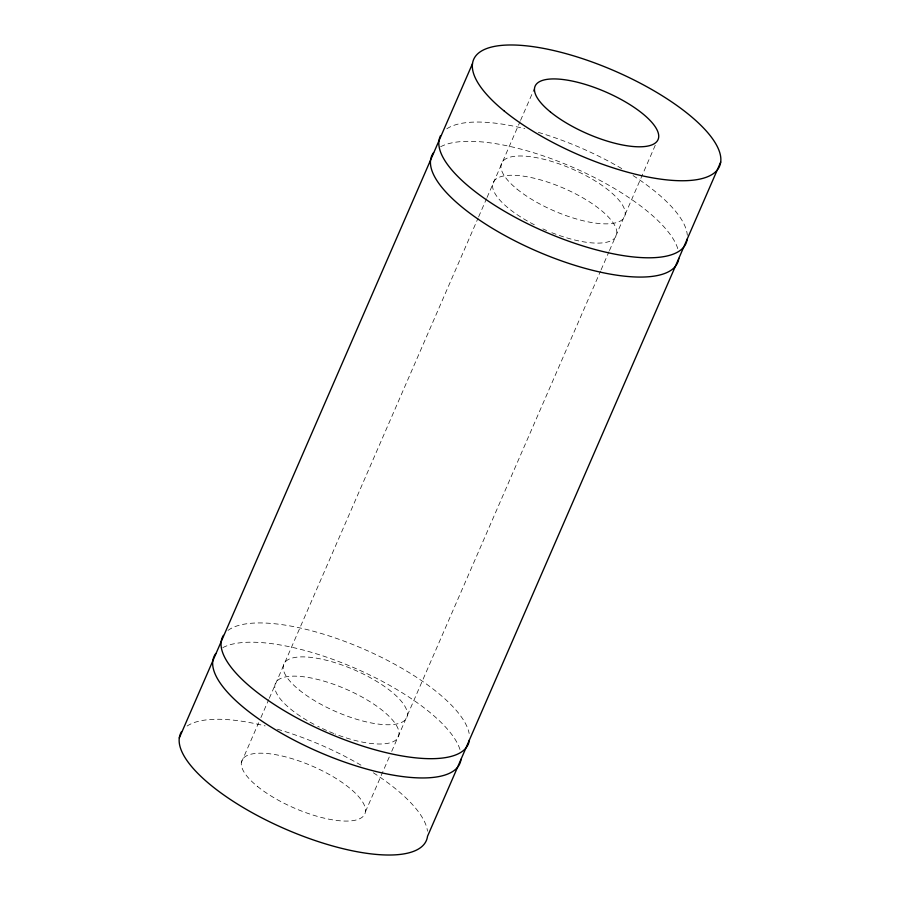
<?xml version="1.0" encoding="UTF-8"?>
<svg xmlns="http://www.w3.org/2000/svg" width="900" height="900" viewBox="0 0 900 900"><rect width="100%" height="100%" fill="white"/><g stroke="black" fill="none" stroke-linecap="round" stroke-linejoin="round"><path stroke-width="0.67" stroke-dasharray="4.5 3.38" d="M241.357 762.536L258.66 722.722M260.899 717.592L268.718 699.604M269.28 698.321L478.091 218.07M478.654 216.787L486.495 198.754M487.058 197.471L520.02 121.657M520.571 120.375L534.533 88.267M365.468 811.732L389.475 756.506M391.714 751.376L600.525 271.125M601.087 269.843L608.929 251.809M609.48 250.526L655.301 145.159M534.319 224.764A67.028 22.815 23.5 0 1 509.816 175.286A67.028 22.815 23.5 0 1 612.45 221.828A67.028 22.815 23.5 0 1 551.543 232.571M546.581 230.524A67.028 22.815 23.5 0 1 542.858 228.881M222.829 647.64A134.044 45.63 23.5 0 1 353.959 667.744A134.044 45.63 23.5 0 1 460.091 749.914M227.981 630.439A134.044 45.63 23.5 0 1 361.181 647.977A134.044 45.63 23.5 0 1 469.159 733.489M446.782 128.824A134.044 45.63 23.5 0 1 524.801 128.7M538.335 132.379A134.044 45.63 23.5 0 1 622.496 169.042M633.06 175.567A134.044 45.63 23.5 0 1 687.308 235.305M440.629 146.756A134.044 45.63 23.5 0 1 573.368 167.546A134.044 45.63 23.5 0 1 678.274 250.447M187.11 726.041A134.044 45.63 23.5 0 1 265.129 725.918M277.403 729.225A134.044 45.63 23.5 0 1 362.812 766.26M373.387 772.796A134.044 45.63 23.5 0 1 427.5 831.184M313.988 724.331A67.028 22.815 23.5 0 1 292.995 676.148A67.028 22.815 23.5 0 1 394.684 722.756A67.028 22.815 23.5 0 1 334.991 733.95M333.754 733.466A67.028 22.815 23.5 0 1 317.801 726.3M299.171 689.962A67.028 22.815 23.5 0 0 404.415 720.63A67.028 22.815 23.5 0 0 332.291 661.86A67.028 22.815 23.5 0 0 299.171 689.962M516.971 189.067A67.028 22.815 23.5 0 0 622.204 219.735A67.028 22.815 23.5 0 0 550.08 160.965A67.028 22.815 23.5 0 0 516.971 189.067M257.287 786.285A67.028 22.815 23.5 0 0 362.531 816.952A67.028 22.815 23.5 0 0 290.407 758.183A67.028 22.815 23.5 0 0 257.287 786.285"/><path stroke-width="1.35" d="M179.303 737.944L472.489 63.664M720.697 162.056L427.511 836.336A134.044 45.63 23.5 0 1 288.079 830.216A134.044 45.63 23.5 0 1 181.53 731.678M461.025 759.274A134.044 45.63 23.5 0 1 319.781 752.377A134.044 45.63 23.5 0 1 215.797 653.501M469.395 740.014A134.044 45.63 23.5 0 1 329.963 733.883A134.044 45.63 23.5 0 1 223.414 635.355M678.814 258.379A134.044 45.63 23.5 0 1 537.57 251.494A134.044 45.63 23.5 0 1 433.586 152.606M687.195 239.119A134.044 45.63 23.5 0 1 549.562 233.752A134.044 45.63 23.5 0 1 440.55 135.63M550.474 112.005A67.028 22.815 23.5 0 0 655.717 142.672A67.028 22.815 23.5 0 0 583.582 83.903A67.028 22.815 23.5 0 0 550.474 112.005M504.36 111.15A134.044 45.63 23.5 0 0 714.836 172.485A134.044 45.63 23.5 0 0 570.577 54.945A134.044 45.63 23.5 0 0 504.36 111.15"/></g></svg>
